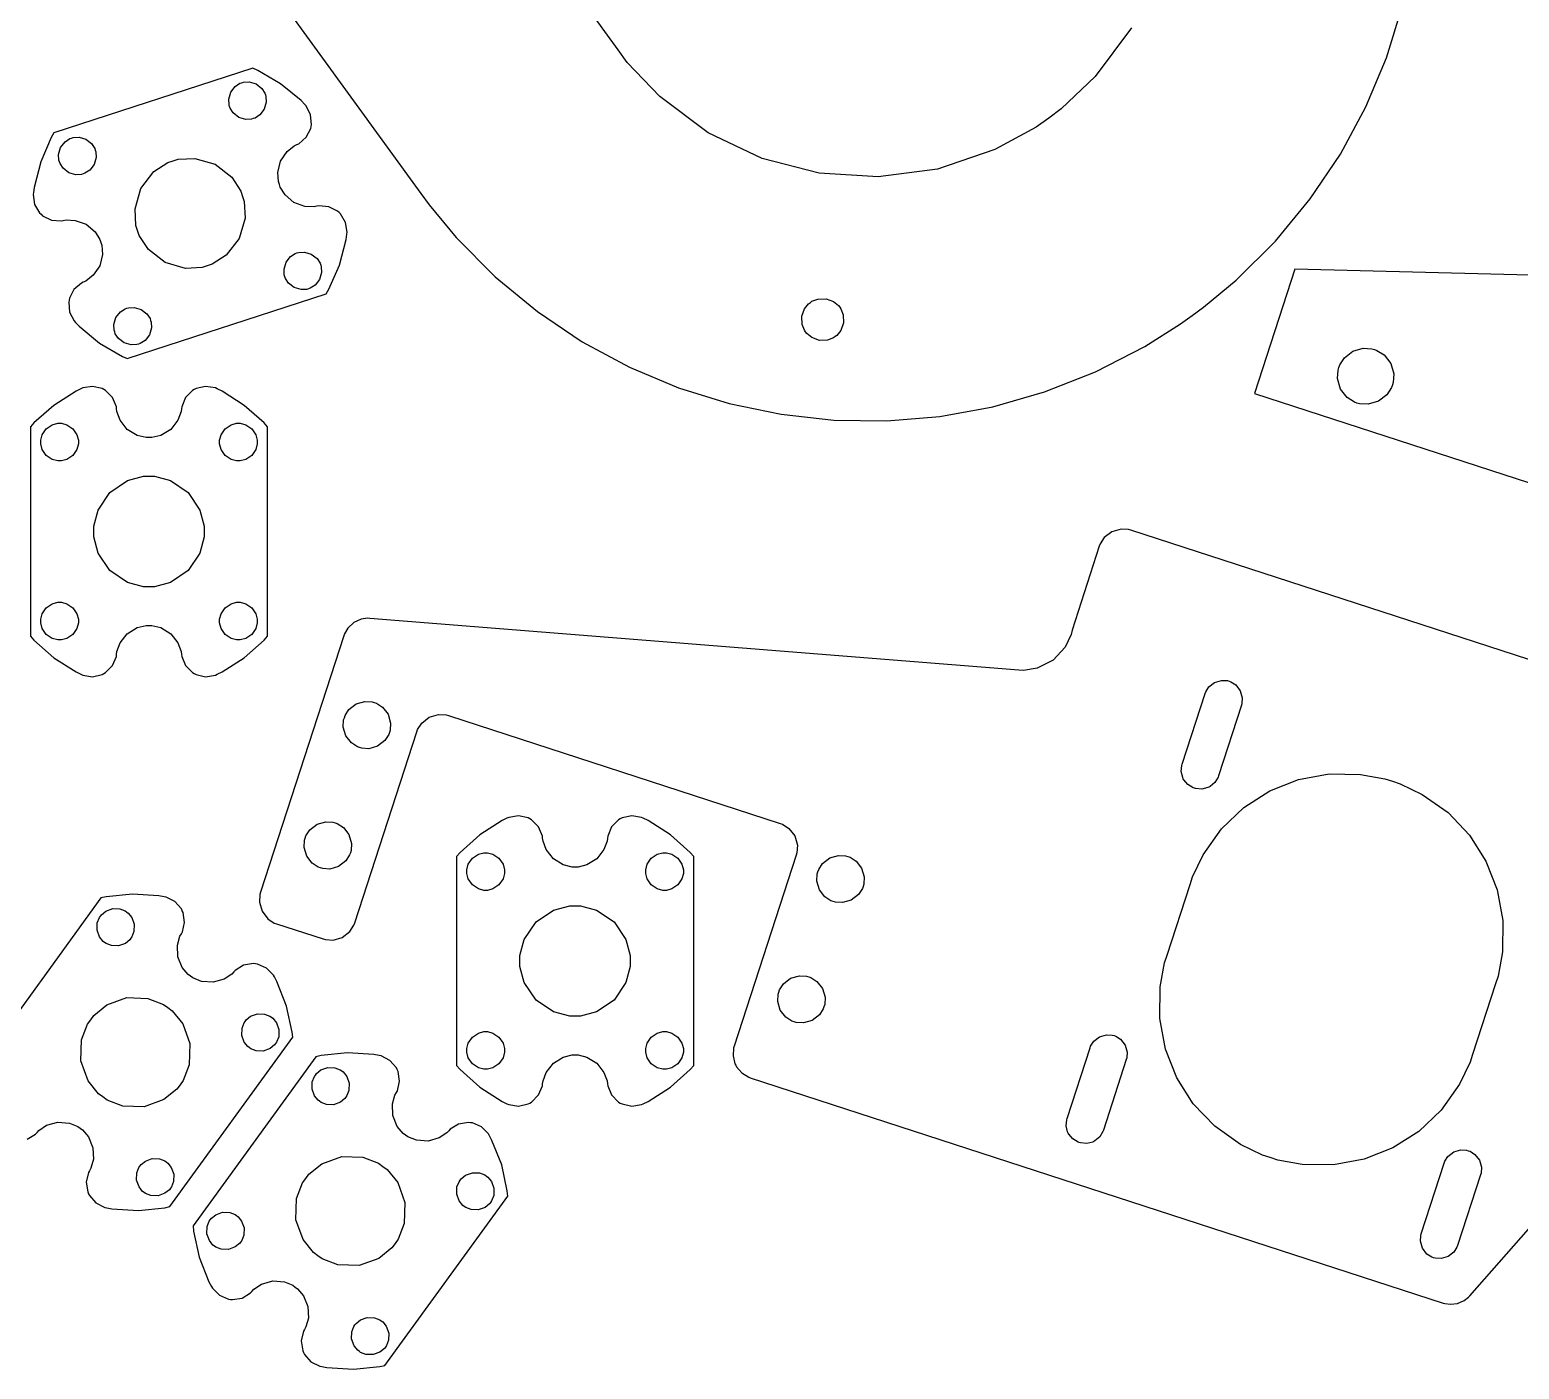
# Model space of a CAD drawing. Extents: x 0 to 47.8, y 0 to 94.9.
# Drawn here: x 11.07 to 18.49, y 0.01 to 6.68 of the extents above; entities that cross this region are included whole.
import ezdxf

# ---------------------------------------------------------------- set-up
doc = ezdxf.new("R2010")
doc.units = 0
doc.layers.get('0').update_dxf_attribs({"linetype": 'CONTINUOUS'})

msp = doc.modelspace()

# ---------------------------------------------------------------- linework, layer by layer
at = {"color": 0}
for points in [[(16.5543, 6.68788), (16.3739, 6.44618), (16.2044, 6.28456), (16.1419, 6.2391), (16.0793, 6.19368), (15.8733, 6.08251), (15.5876, 5.98551), (15.2935, 5.94672), (14.9994, 5.96485), (14.7143, 6.03847), (14.4465, 6.16624), (14.2049, 6.34674), (14.0432, 6.51611), (13.9978, 6.57867), (13.9978, 6.57867), (12.784, 8.24929)], [(11.8011, 7.5351), (13.0149, 5.86447), (13.0562, 5.80767), (13.1916, 5.6454), (13.3858, 5.449), (13.5955, 5.27561), (13.8188, 5.12554), (14.0539, 4.99914), (14.2986, 4.89671), (14.5511, 4.81847), (14.8094, 4.76481), (15.0717, 4.736), (15.3361, 4.73236), (15.6004, 4.75418), (15.8631, 4.80181), (16.1218, 4.87549), (16.3749, 4.97558), (16.6203, 5.10238), (16.7992, 5.21485), (16.8561, 5.25613), (16.9129, 5.29747), (17.0751, 5.43289), (17.2715, 5.62711), (17.445, 5.83686), (17.595, 6.06017), (17.7214, 6.29514), (17.8239, 6.53982), (17.9021, 6.79237)], [(19.3854, 5.43479), (17.3683, 5.48708), (17.1674, 4.86882), (19.3187, 4.16986)], [(19.0596, 3.37261), (16.5518, 4.1875), (16.5401, 4.19129), (16.5024, 4.19319), (16.4564, 4.18001), (16.4186, 4.1505), (16.3979, 4.11882), (16.3942, 4.10726), (16.2586, 3.68983), (16.2586, 3.68983), (16.2542, 3.66786), (16.2243, 3.60508), (16.1639, 3.53999), (16.0847, 3.50006), (16.0161, 3.48876), (15.9938, 3.4905), (12.7602, 3.74815), (12.7498, 3.74903), (12.7182, 3.74442), (12.6808, 3.7276), (12.6509, 3.69954), (12.6346, 3.6721), (12.6313, 3.66222), (12.2166, 2.38553), (12.2128, 2.37397), (12.2108, 2.33626), (12.2241, 2.29021), (12.2536, 2.25244), (12.2852, 2.23182), (12.2968, 2.22803), (12.5282, 2.15283), (12.5397, 2.14908), (12.5775, 2.14719), (12.6235, 2.16037), (12.6613, 2.18989), (12.682, 2.22157), (12.6857, 2.23313), (12.9947, 3.18414), (12.9985, 3.19575), (13.0191, 3.22743), (13.0569, 3.25694), (13.1029, 3.27013), (13.1406, 3.26824), (13.1522, 3.26443), (14.8043, 2.72765), (14.8157, 2.7239), (14.8475, 2.70329), (14.8769, 2.66553), (14.8901, 2.61947), (14.8882, 2.58171), (14.8844, 2.57015), (14.5754, 1.61908), (14.5729, 1.61122), (14.5697, 1.57069), (14.5792, 1.53108), (14.5831, 1.52371), (14.5868, 1.51633), (14.6132, 1.48546), (14.6478, 1.46419), (14.6557, 1.46158), (18.1068, 0.340224), (18.1154, 0.337457), (18.1429, 0.334147), (18.1785, 0.338596), (18.2112, 0.352919), (18.2333, 0.369737), (18.2393, 0.376465), (20.0679, 2.4521)], [(11.0543, 1.15593), (11.0964, 1.18137), (11.1033, 1.1888), (11.1131, 1.19965), (11.151, 1.22477), (11.2068, 1.24078), (11.2647, 1.23627), (11.3068, 1.21924), (11.3187, 1.21056), (11.3306, 1.20199), (11.3597, 1.16716), (11.3819, 1.11355), (11.384, 1.05556), (11.3717, 1.01177), (11.3645, 0.998969), (11.3595, 0.990181), (11.3483, 0.942329), (11.3557, 0.893664), (11.36, 0.884494), (11.3642, 0.875379), (11.3967, 0.838488), (11.4406, 0.816243), (11.4506, 0.814399), (11.4766, 0.809625), (11.6081, 0.801486), (11.7392, 0.814507), (11.765, 0.820258), (12.3773, 1.66297), (12.3748, 1.68935), (12.3466, 1.81803), (12.2983, 1.9406), (12.2857, 1.96386), (12.2809, 1.97276), (12.2462, 2.0076), (12.2011, 2.02718), (12.191, 2.02838), (12.181, 2.02962), (12.1324, 2.0216), (12.0903, 1.99615), (12.0836, 1.98867), (12.0736, 1.97786), (12.0357, 1.95275), (11.98, 1.93668), (11.9222, 1.94125), (11.88, 1.95828), (11.8682, 1.9669), (11.8562, 1.97553), (11.827, 2.01036), (11.8048, 2.06396), (11.8028, 2.12196), (11.8151, 2.16575), (11.8223, 2.1785), (11.8223, 2.1785), (11.8273, 2.18728), (11.8384, 2.23519), (11.8311, 2.28386), (11.8269, 2.29297), (11.8226, 2.30214), (11.79, 2.33903), (11.7462, 2.36128), (11.7362, 2.36307), (11.7102, 2.36789), (11.5787, 2.37603), (11.4476, 2.36301), (11.4218, 2.35721), (10.8095, 1.51449)]]:
    msp.add_lwpolyline(points, dxfattribs=at)
for points in [[(12.3975, 6.1071), (12.4067, 6.11133), (12.4439, 6.1435), (12.4665, 6.18712), (12.4685, 6.19706), (12.4704, 6.20697), (12.4658, 6.25597), (12.4433, 6.29969), (12.4364, 6.30701), (12.4181, 6.32622), (12.3165, 6.4101), (12.2028, 6.47661), (12.1785, 6.48708), (11.1878, 6.16521), (11.1743, 6.14242), (11.1215, 6.02181), (11.0885, 5.89421), (11.0851, 5.86794), (11.0837, 5.85796), (11.0913, 5.80935), (11.1163, 5.76704), (11.1237, 5.7601), (11.1311, 5.75319), (11.1751, 5.73122), (11.2241, 5.72706), (11.2341, 5.72906), (11.2484, 5.73199), (11.2938, 5.73008), (11.3484, 5.71029), (11.3925, 5.67264), (11.4166, 5.63406), (11.4211, 5.62007), (11.4256, 5.60612), (11.4288, 5.56076), (11.4153, 5.50439), (11.3828, 5.45632), (11.3472, 5.428), (11.3338, 5.42193), (11.3246, 5.41775), (11.2874, 5.38558), (11.2648, 5.3419), (11.2629, 5.33197), (11.2609, 5.3221), (11.2656, 5.27311), (11.288, 5.22933), (11.295, 5.222), (11.3132, 5.20285), (11.4148, 5.11897), (11.5285, 5.05246), (11.5528, 5.04194), (12.5435, 5.36382), (12.5569, 5.38661), (12.6098, 5.50726), (12.6427, 5.63488), (12.6463, 5.66108), (12.6476, 5.67111), (12.64, 5.71972), (12.615, 5.76204), (12.6076, 5.76893), (12.6002, 5.77582), (12.5562, 5.79785), (12.5072, 5.80203), (12.4973, 5.79997), (12.4829, 5.79704), (12.4374, 5.79899), (12.3829, 5.81879), (12.3388, 5.85644), (12.3147, 5.89501), (12.3102, 5.90896), (12.3057, 5.92296), (12.3025, 5.96832), (12.316, 6.02468), (12.3485, 6.07275), (12.3841, 6.10101), (12.3975, 6.1071)], [(12.1227, 6.41493), (12.1313, 6.41775), (12.1596, 6.41922), (12.1942, 6.40935), (12.2225, 6.38721), (12.238, 6.36344), (12.2408, 6.35476), (12.2435, 6.34614), (12.245, 6.31782), (12.2351, 6.28326), (12.213, 6.25493), (12.1892, 6.23942), (12.1806, 6.2366), (12.1719, 6.23383), (12.1436, 6.23236), (12.1091, 6.24229), (12.0807, 6.26443), (12.0653, 6.28819), (12.0625, 6.29682), (12.0597, 6.3055), (12.0582, 6.33382), (12.0681, 6.36833), (12.0902, 6.39665), (12.114, 6.41211), (12.1227, 6.41493)], [(11.2754, 6.13965), (11.2841, 6.14247), (11.3124, 6.14393), (11.3469, 6.13406), (11.3752, 6.11193), (11.3907, 6.08817), (11.3936, 6.07949), (11.3963, 6.07086), (11.3978, 6.04254), (11.3879, 6.00797), (11.3658, 5.97965), (11.342, 5.96414), (11.3334, 5.96132), (11.3247, 5.95856), (11.2964, 5.95708), (11.2618, 5.96701), (11.2335, 5.98915), (11.218, 6.01292), (11.2152, 6.02154), (11.2124, 6.03022), (11.2109, 6.05854), (11.2209, 6.09304), (11.243, 6.12136), (11.2668, 6.13688), (11.2754, 6.13965)], [(11.7807, 6.02604), (11.8061, 6.03435), (11.8892, 6.03857), (11.9905, 6.00956), (12.0736, 5.94467), (12.1189, 5.875), (12.1272, 5.8495), (12.1355, 5.82411), (12.1397, 5.74104), (12.1107, 5.63971), (12.0457, 5.55664), (11.9761, 5.51129), (11.9506, 5.50299), (11.9252, 5.49474), (11.8421, 5.4905), (11.7408, 5.51953), (11.6577, 5.58442), (11.6124, 5.65414), (11.6041, 5.67953), (11.5958, 5.70497), (11.5916, 5.78803), (11.6206, 5.88938), (11.6855, 5.97244), (11.7553, 6.01779), (11.7807, 6.02604)], [(12.3979, 5.56771), (12.4066, 5.57053), (12.4349, 5.572), (12.4695, 5.56207), (12.4978, 5.53993), (12.5132, 5.51617), (12.5161, 5.50749), (12.5188, 5.49886), (12.5203, 5.47054), (12.5104, 5.43599), (12.4883, 5.40771), (12.4645, 5.39219), (12.4559, 5.38938), (12.4472, 5.38656), (12.4189, 5.38514), (12.3844, 5.39501), (12.3561, 5.41715), (12.3406, 5.44092), (12.3378, 5.44954), (12.335, 5.45822), (12.3335, 5.48654), (12.3434, 5.52111), (12.3655, 5.54943), (12.3893, 5.56489), (12.3979, 5.56771)], [(11.5507, 5.29243), (11.5593, 5.29525), (11.5877, 5.29671), (11.6222, 5.28678), (11.6505, 5.26465), (11.666, 5.24089), (11.6688, 5.23221), (11.6716, 5.22358), (11.6731, 5.19526), (11.6632, 5.16069), (11.6411, 5.13243), (11.6173, 5.11692), (11.6087, 5.1141), (11.6, 5.11133), (11.5717, 5.10986), (11.5371, 5.11974), (11.5088, 5.14187), (11.4933, 5.16564), (11.4906, 5.17426), (11.4877, 5.18294), (11.4863, 5.21126), (11.4962, 5.24582), (11.5183, 5.27414), (11.542, 5.28965), (11.5507, 5.29243)], [(14.9315, 5.17432), (14.9256, 5.18261), (14.9142, 5.21224), (14.9128, 5.2525), (14.9265, 5.29031), (14.9465, 5.315), (14.9549, 5.32096), (14.9631, 5.32699), (14.9926, 5.33838), (15.0329, 5.33979), (15.0707, 5.32601), (15.0956, 5.30604), (15.1015, 5.29775), (15.1075, 5.2895), (15.1188, 5.25988), (15.1203, 5.21962), (15.1064, 5.18181), (15.0865, 5.15712), (15.0783, 5.1511), (15.07, 5.14513), (15.0404, 5.13379), (15.0001, 5.13238), (14.9624, 5.14611), (14.9375, 5.16607), (14.9315, 5.17432)], [(17.6775, 4.82069), (17.6646, 4.82493), (17.629, 4.84804), (17.596, 4.89031), (17.5812, 4.94189), (17.5833, 4.98415), (17.5876, 4.99707), (17.5918, 5.01004), (17.6149, 5.04551), (17.6572, 5.07856), (17.7088, 5.09337), (17.751, 5.09119), (17.764, 5.08697), (17.7769, 5.08279), (17.8124, 5.05968), (17.8456, 5.01742), (17.8603, 4.96582), (17.8581, 4.9235), (17.8539, 4.91054), (17.8497, 4.89763), (17.8265, 4.86214), (17.7843, 4.8291), (17.7326, 4.81435), (17.6904, 4.81651), (17.6775, 4.82069)], [(11.4998, 4.79243), (11.4986, 4.80246), (11.4795, 4.84782), (11.445, 4.88282), (11.4361, 4.88769), (11.4273, 4.89264), (11.3793, 4.90332), (11.3308, 4.89556), (11.3217, 4.89117), (11.2977, 4.87978), (11.1866, 4.80903), (11.0882, 4.7214), (11.0707, 4.70156), (11.0707, 3.65994), (11.0882, 3.64008), (11.1866, 3.55251), (11.2977, 3.48178), (11.3217, 3.47032), (11.3308, 3.46599), (11.3793, 3.45817), (11.4273, 3.46892), (11.4361, 3.47379), (11.445, 3.47874), (11.4795, 3.51372), (11.4986, 3.55903), (11.4998, 3.56907), (11.5014, 3.58371), (11.5173, 3.62631), (11.553, 3.67204), (11.6024, 3.70236), (11.6465, 3.71332), (11.6612, 3.71332), (11.6759, 3.71332), (11.72, 3.70236), (11.7695, 3.67204), (11.8052, 3.62631), (11.821, 3.58371), (11.8227, 3.56907), (11.8238, 3.55903), (11.8429, 3.51372), (11.8775, 3.47874), (11.8863, 3.47379), (11.8952, 3.46892), (11.9431, 3.45817), (11.9917, 3.46599), (12.0008, 3.47032), (12.0247, 3.48178), (12.1358, 3.55251), (12.2343, 3.64008), (12.2518, 3.65994), (12.2518, 4.70156), (12.2343, 4.7214), (12.1358, 4.80903), (12.0247, 4.87978), (12.0008, 4.89117), (11.9917, 4.89556), (11.9431, 4.90332), (11.8952, 4.89264), (11.8863, 4.88769), (11.8775, 4.88282), (11.8429, 4.84782), (11.8238, 4.80246), (11.8227, 4.79243), (11.821, 4.77783), (11.8052, 4.73525), (11.7695, 4.68951), (11.72, 4.65918), (11.6759, 4.64817), (11.6612, 4.64817), (11.6465, 4.64817), (11.6024, 4.65918), (11.553, 4.68951), (11.5173, 4.73525), (11.5014, 4.77783), (11.4998, 4.79243)], [(11.1221, 4.62614), (11.1221, 4.63531), (11.1294, 4.66265), (11.1495, 4.69249), (11.1793, 4.71257), (11.2067, 4.71989), (11.2158, 4.71989), (11.2249, 4.71989), (11.2523, 4.71257), (11.2821, 4.69249), (11.3022, 4.66265), (11.3096, 4.63531), (11.3096, 4.62614), (11.3096, 4.61703), (11.3022, 4.58968), (11.2821, 4.5599), (11.2523, 4.53976), (11.2249, 4.53239), (11.2158, 4.53239), (11.2067, 4.53239), (11.1793, 4.53976), (11.1495, 4.5599), (11.1294, 4.58968), (11.1221, 4.61703), (11.1221, 4.62614)], [(12.0129, 4.62614), (12.0129, 4.63531), (12.0202, 4.66265), (12.0404, 4.69249), (12.0702, 4.71257), (12.0975, 4.71989), (12.1067, 4.71989), (12.1158, 4.71989), (12.1431, 4.71257), (12.1729, 4.69249), (12.193, 4.66265), (12.2004, 4.63531), (12.2004, 4.62614), (12.2004, 4.61703), (12.193, 4.58968), (12.1729, 4.5599), (12.1431, 4.53976), (12.1158, 4.53239), (12.1067, 4.53239), (12.0975, 4.53239), (12.0702, 4.53976), (12.0404, 4.5599), (12.0202, 4.58968), (12.0129, 4.61703), (12.0129, 4.62614)], [(11.3862, 4.18072), (11.3862, 4.20751), (11.4078, 4.28782), (11.4667, 4.37522), (11.5542, 4.43414), (11.6344, 4.45574), (11.6612, 4.45574), (11.688, 4.45574), (11.7682, 4.43414), (11.8557, 4.37522), (11.9146, 4.28782), (11.9362, 4.20751), (11.9362, 4.18072), (11.9362, 4.15397), (11.9146, 4.07374), (11.8557, 3.98628), (11.7682, 3.92736), (11.688, 3.90571), (11.6612, 3.90571), (11.6344, 3.90571), (11.5542, 3.92736), (11.4667, 3.98628), (11.4078, 4.07374), (11.3862, 4.15397), (11.3862, 4.18072)], [(11.1221, 3.73529), (11.1221, 3.74447), (11.1294, 3.77181), (11.1495, 3.80165), (11.1793, 3.82172), (11.2067, 3.82904), (11.2158, 3.82904), (11.2249, 3.82904), (11.2523, 3.82172), (11.2821, 3.80165), (11.3022, 3.77181), (11.3096, 3.74447), (11.3096, 3.73529), (11.3096, 3.72618), (11.3022, 3.69883), (11.2821, 3.66906), (11.2523, 3.64893), (11.2249, 3.64154), (11.2158, 3.64154), (11.2067, 3.64154), (11.1793, 3.64893), (11.1495, 3.66906), (11.1294, 3.69883), (11.1221, 3.72618), (11.1221, 3.73529)], [(12.0129, 3.73529), (12.0129, 3.74447), (12.0202, 3.77181), (12.0404, 3.80165), (12.0702, 3.82172), (12.0975, 3.82904), (12.1067, 3.82904), (12.1158, 3.82904), (12.1431, 3.82172), (12.1729, 3.80165), (12.193, 3.77181), (12.2004, 3.74447), (12.2004, 3.73529), (12.2004, 3.72618), (12.193, 3.69883), (12.1729, 3.66906), (12.1431, 3.64893), (12.1158, 3.64154), (12.1067, 3.64154), (12.0975, 3.64154), (12.0702, 3.64893), (12.0404, 3.66906), (12.0202, 3.69883), (12.0129, 3.72618), (12.0129, 3.73529)], [(16.9211, 3.37468), (16.9239, 3.38346), (16.9396, 3.40756), (16.9683, 3.42996), (17.0033, 3.44), (17.0321, 3.43853), (17.0408, 3.43565), (17.0496, 3.43283), (17.0736, 3.41715), (17.0961, 3.38846), (17.1061, 3.35346), (17.1047, 3.32476), (17.1018, 3.31597), (16.9875, 2.96403), (16.9856, 2.95806), (16.9693, 2.93175), (16.9458, 2.91162), (16.9403, 2.90875), (16.9346, 2.90593), (16.9046, 2.89876), (16.8738, 2.90115), (16.8678, 2.90306), (16.8618, 2.905), (16.8354, 2.92122), (16.8153, 2.94472), (16.8125, 2.95031), (16.8096, 2.95594), (16.8024, 2.986), (16.8049, 3.01682), (16.8068, 3.02279), (16.9211, 3.37468)], [(12.7097, 3.10519), (12.6988, 3.10878), (12.6688, 3.12825), (12.6409, 3.1639), (12.6285, 3.20742), (12.6303, 3.24311), (12.6339, 3.25401), (12.6374, 3.26497), (12.6569, 3.29486), (12.6926, 3.32275), (12.7361, 3.33524), (12.7717, 3.33344), (12.7827, 3.32986), (12.7936, 3.32633), (12.8236, 3.30686), (12.8515, 3.27115), (12.8639, 3.22765), (12.8621, 3.19194), (12.8586, 3.18099), (12.855, 3.17008), (12.8355, 3.14019), (12.7998, 3.11231), (12.7563, 3.09983), (12.7207, 3.10167), (12.7097, 3.10519)], [(18.2535, 1.57747), (18.241, 1.53917), (18.1882, 1.42919), (18.0975, 1.30078), (17.9853, 1.19434), (17.8558, 1.11193), (17.7131, 1.05561), (17.561, 1.02745), (17.4037, 1.02951), (17.2838, 1.05143), (17.2454, 1.06386), (17.2071, 1.07633), (17.0971, 1.12918), (16.9688, 1.21989), (16.8622, 1.33203), (16.7799, 1.46153), (16.7235, 1.60433), (16.6953, 1.75635), (16.6974, 1.91357), (16.7193, 2.03358), (16.7318, 2.07189), (16.8461, 2.42378), (16.8586, 2.46212), (16.9114, 2.5721), (17.0021, 2.70057), (17.1143, 2.80701), (17.2438, 2.88943), (17.3865, 2.94575), (17.5386, 2.9739), (17.6958, 2.97185), (17.8158, 2.94993), (17.8542, 2.93744), (17.8925, 2.92503), (18.0025, 2.87218), (18.131, 2.78142), (18.2374, 2.66928), (18.3197, 2.53976), (18.3761, 2.39703), (18.4043, 2.24496), (18.4022, 2.08772), (18.3803, 1.96772), (18.3678, 1.92936), (18.2535, 1.57747)], [(13.6217, 2.65457), (13.6206, 2.66465), (13.6015, 2.70996), (13.5669, 2.74501), (13.5581, 2.74989), (13.5493, 2.75483), (13.5013, 2.76551), (13.4528, 2.75771), (13.4436, 2.75331), (13.4197, 2.74192), (13.3085, 2.67122), (13.2101, 2.58361), (13.1927, 2.56375), (13.1927, 1.52208), (13.2101, 1.50222), (13.3085, 1.41465), (13.4197, 1.34397), (13.4436, 1.33252), (13.4528, 1.32818), (13.5013, 1.32037), (13.5493, 1.33105), (13.5581, 1.33594), (13.5669, 1.34087), (13.6015, 1.37592), (13.6206, 1.42122), (13.6217, 1.43126), (13.6234, 1.4459), (13.6392, 1.4885), (13.6749, 1.53418), (13.7244, 1.56451), (13.7685, 1.57547), (13.7832, 1.57547), (13.7978, 1.57547), (13.842, 1.56451), (13.8914, 1.53418), (13.9271, 1.4885), (13.9429, 1.4459), (13.9447, 1.43126), (13.9458, 1.42122), (13.9649, 1.37592), (13.9994, 1.34087), (14.0083, 1.33594), (14.0171, 1.33105), (14.0651, 1.32037), (14.1136, 1.32818), (14.1228, 1.33252), (14.1467, 1.34397), (14.2578, 1.41465), (14.3563, 1.50222), (14.3738, 1.52208), (14.3738, 2.56375), (14.3563, 2.58361), (14.2578, 2.67122), (14.1467, 2.74192), (14.1228, 2.75331), (14.1136, 2.75771), (14.0651, 2.76551), (14.0171, 2.75483), (14.0083, 2.74989), (13.9994, 2.74501), (13.9649, 2.70996), (13.9458, 2.66465), (13.9447, 2.65457), (13.9429, 2.63997), (13.9271, 2.59739), (13.8914, 2.55165), (13.842, 2.52132), (13.7978, 2.51031), (13.7832, 2.51031), (13.7685, 2.51031), (13.7244, 2.52132), (13.6749, 2.55165), (13.6392, 2.59739), (13.6234, 2.63997), (13.6217, 2.65457)], [(12.5151, 2.50608), (12.5041, 2.50965), (12.4742, 2.52914), (12.4463, 2.56483), (12.4339, 2.60835), (12.4357, 2.64399), (12.4392, 2.65489), (12.4428, 2.66585), (12.4622, 2.69581), (12.4979, 2.72368), (12.5414, 2.73617), (12.5771, 2.73432), (12.5881, 2.73074), (12.599, 2.72721), (12.6289, 2.70774), (12.6568, 2.67204), (12.6693, 2.62853), (12.6674, 2.59289), (12.6639, 2.58192), (12.6603, 2.57101), (12.6408, 2.54107), (12.6052, 2.51318), (12.5616, 2.50076), (12.526, 2.50256), (12.5151, 2.50608)], [(13.244, 2.48833), (13.244, 2.4975), (13.2514, 2.52485), (13.2715, 2.55464), (13.3013, 2.57476), (13.3286, 2.58208), (13.3378, 2.58208), (13.3469, 2.58208), (13.3742, 2.57476), (13.404, 2.55464), (13.4242, 2.52485), (13.4315, 2.4975), (13.4315, 2.48833), (13.4315, 2.47922), (13.4242, 2.45188), (13.404, 2.4221), (13.3742, 2.40196), (13.3469, 2.39458), (13.3378, 2.39458), (13.3286, 2.39458), (13.3013, 2.40196), (13.2715, 2.4221), (13.2514, 2.45188), (13.244, 2.47922), (13.244, 2.48833)], [(14.1349, 2.48833), (14.1349, 2.4975), (14.1422, 2.52485), (14.1624, 2.55464), (14.1921, 2.57476), (14.2194, 2.58208), (14.2286, 2.58208), (14.2378, 2.58208), (14.2651, 2.57476), (14.2949, 2.55464), (14.315, 2.52485), (14.3224, 2.4975), (14.3224, 2.48833), (14.3224, 2.47922), (14.315, 2.45188), (14.2949, 2.4221), (14.2651, 2.40196), (14.2378, 2.39458), (14.2286, 2.39458), (14.2194, 2.39458), (14.1921, 2.40196), (14.1624, 2.4221), (14.1422, 2.45188), (14.1349, 2.47922), (14.1349, 2.48833)], [(15.0686, 2.33871), (15.0576, 2.34229), (15.0278, 2.36176), (14.9999, 2.39746), (14.9874, 2.44097), (14.9893, 2.47661), (14.9928, 2.48753), (14.9964, 2.49849), (15.0158, 2.52843), (15.0515, 2.55632), (15.095, 2.56879), (15.1307, 2.56694), (15.1417, 2.56338), (15.1525, 2.55985), (15.1825, 2.54036), (15.2103, 2.50467), (15.2228, 2.46115), (15.221, 2.42551), (15.2175, 2.41456), (15.2139, 2.40365), (15.1944, 2.37369), (15.1588, 2.34581), (15.1153, 2.33339), (15.0796, 2.33518), (15.0686, 2.33871)], [(11.4191, 2.266), (11.4244, 2.27339), (11.4464, 2.29124), (11.4802, 2.3035), (11.5161, 2.30225), (11.5426, 2.2921), (11.55, 2.28674), (11.5573, 2.28142), (11.5751, 2.25933), (11.5874, 2.22558), (11.5862, 2.18967), (11.576, 2.16319), (11.5707, 2.15582), (11.5653, 2.14844), (11.5432, 2.13064), (11.5095, 2.11833), (11.4736, 2.11963), (11.4471, 2.12972), (11.4398, 2.13504), (11.4324, 2.1404), (11.4146, 2.16249), (11.4023, 2.19624), (11.4035, 2.23221), (11.4137, 2.25868), (11.4191, 2.266)], [(13.5082, 2.04292), (13.5082, 2.06972), (13.5298, 2.14996), (13.5887, 2.23742), (13.6762, 2.29633), (13.7564, 2.31793), (13.7832, 2.31793), (13.8099, 2.31793), (13.8901, 2.29633), (13.9776, 2.23742), (14.0365, 2.14996), (14.0582, 2.06972), (14.0582, 2.04292), (14.0582, 2.01617), (14.0365, 1.93593), (13.9776, 1.84847), (13.8901, 1.78956), (13.8099, 1.7679), (13.7832, 1.7679), (13.7564, 1.7679), (13.6762, 1.78956), (13.5887, 1.84847), (13.5298, 1.93593), (13.5082, 2.01617), (13.5082, 2.04292)], [(14.874, 1.73964), (14.8631, 1.74322), (14.8331, 1.76269), (14.8053, 1.79833), (14.7928, 1.84185), (14.7946, 1.87756), (14.7982, 1.88846), (14.8017, 1.89942), (14.8213, 1.92931), (14.8568, 1.95719), (14.9003, 1.96967), (14.936, 1.96789), (14.9469, 1.96431), (14.9579, 1.96078), (14.9878, 1.94129), (15.0157, 1.9056), (15.0282, 1.86208), (15.0264, 1.82644), (15.0228, 1.81549), (15.0193, 1.80458), (14.9997, 1.77463), (14.964, 1.74675), (14.9206, 1.73426), (14.8849, 1.73611), (14.874, 1.73964)], [(11.3709, 1.75038), (11.3866, 1.77203), (11.4513, 1.82433), (11.5503, 1.8604), (11.6557, 1.85667), (11.7334, 1.82693), (11.755, 1.81119), (11.7766, 1.79551), (11.8289, 1.73085), (11.865, 1.63178), (11.8613, 1.52642), (11.8316, 1.44874), (11.8159, 1.42708), (11.8001, 1.40543), (11.7355, 1.35319), (11.6364, 1.31711), (11.531, 1.32086), (11.4533, 1.35059), (11.4318, 1.36627), (11.4101, 1.382), (11.3579, 1.44667), (11.3218, 1.54574), (11.3255, 1.6511), (11.3552, 1.72874), (11.3709, 1.75038)], [(12.1398, 1.74235), (12.1451, 1.74972), (12.1672, 1.76758), (12.2009, 1.77989), (12.2368, 1.77865), (12.2633, 1.7685), (12.2707, 1.76313), (12.278, 1.75782), (12.2958, 1.73574), (12.3081, 1.70199), (12.3069, 1.66601), (12.2967, 1.63954), (12.2914, 1.63217), (12.286, 1.62478), (12.2639, 1.60699), (12.2302, 1.59472), (12.1943, 1.59597), (12.1678, 1.60612), (12.1605, 1.61143), (12.1531, 1.61681), (12.1352, 1.63889), (12.123, 1.67264), (12.1242, 1.70856), (12.1344, 1.73503), (12.1398, 1.74235)], [(13.244, 1.5975), (13.244, 1.60667), (13.2514, 1.634), (13.2715, 1.66379), (13.3013, 1.68392), (13.3286, 1.69125), (13.3378, 1.69125), (13.3469, 1.69125), (13.3742, 1.68392), (13.404, 1.66379), (13.4242, 1.634), (13.4315, 1.60667), (13.4315, 1.5975), (13.4315, 1.58837), (13.4242, 1.56104), (13.404, 1.53125), (13.3742, 1.51113), (13.3469, 1.50375), (13.3378, 1.50375), (13.3286, 1.50375), (13.3013, 1.51113), (13.2715, 1.53125), (13.2514, 1.56104), (13.244, 1.58837), (13.244, 1.5975)], [(14.1349, 1.5975), (14.1349, 1.60667), (14.1422, 1.634), (14.1624, 1.66379), (14.1921, 1.68392), (14.2194, 1.69125), (14.2286, 1.69125), (14.2378, 1.69125), (14.2651, 1.68392), (14.2949, 1.66379), (14.315, 1.634), (14.3224, 1.60667), (14.3224, 1.5975), (14.3224, 1.58837), (14.315, 1.56104), (14.2949, 1.53125), (14.2651, 1.51113), (14.2378, 1.50375), (14.2286, 1.50375), (14.2194, 1.50375), (14.1921, 1.51113), (14.1624, 1.53125), (14.1422, 1.56104), (14.1349, 1.58837), (14.1349, 1.5975)], [(16.3479, 1.61046), (16.3507, 1.61925), (16.3664, 1.64333), (16.3951, 1.66581), (16.4301, 1.67578), (16.4589, 1.67432), (16.4676, 1.67144), (16.4764, 1.66862), (16.5004, 1.65294), (16.5229, 1.62424), (16.5329, 1.58925), (16.5314, 1.56054), (16.5286, 1.55176), (16.4143, 1.19987), (16.4124, 1.1939), (16.3961, 1.16753), (16.3726, 1.14741), (16.3671, 1.14453), (16.3614, 1.14171), (16.3314, 1.13455), (16.3006, 1.13694), (16.2946, 1.13883), (16.2885, 1.14079), (16.2622, 1.15701), (16.2421, 1.1805), (16.2393, 1.18609), (16.2364, 1.19173), (16.2292, 1.22179), (16.2317, 1.2526), (16.2336, 1.25857), (16.3479, 1.61046)], [(12.8931, 1.38775), (12.8981, 1.39654), (12.9093, 1.44444), (12.9019, 1.49306), (12.8977, 1.50222), (12.8934, 1.51139), (12.8608, 1.54829), (12.817, 1.57053), (12.8071, 1.57232), (12.781, 1.57715), (12.6495, 1.58529), (12.5184, 1.57226), (12.4926, 1.56646), (11.8803, 0.723742), (11.8828, 0.697428), (11.9109, 0.568685), (11.9593, 0.446126), (11.9719, 0.422851), (11.9767, 0.414008), (12.0114, 0.379124), (12.0566, 0.359592), (12.0666, 0.358344), (12.0766, 0.35715), (12.1251, 0.365181), (12.1672, 0.390625), (12.174, 0.398058), (12.1839, 0.408908), (12.2218, 0.434028), (12.2776, 0.450032), (12.3354, 0.445529), (12.3776, 0.428494), (12.3895, 0.419814), (12.4013, 0.411187), (12.4306, 0.376411), (12.4528, 0.322808), (12.4548, 0.264811), (12.4425, 0.221029), (12.4353, 0.208225), (12.4303, 0.199436), (12.4191, 0.151585), (12.4265, 0.102919), (12.4308, 0.09375), (12.435, 0.084581), (12.4676, 0.047743), (12.5114, 0.025499), (12.5214, 0.023655), (12.5474, 0.01888), (12.6789, 0.010742), (12.81, 0.023763), (12.8359, 0.029514), (13.4481, 0.872233), (13.4456, 0.8986), (13.4175, 1.02729), (13.3691, 1.14985), (13.3566, 1.17312), (13.3517, 1.18202), (13.317, 1.21685), (13.2719, 1.23644), (13.2619, 1.23763), (13.2518, 1.23888), (13.2033, 1.23085), (13.1612, 1.2054), (13.1544, 1.19792), (13.1445, 1.18712), (13.1066, 1.162), (13.0508, 1.14594), (12.9929, 1.1505), (12.9508, 1.16753), (12.939, 1.17611), (12.927, 1.18479), (12.8978, 1.21962), (12.8757, 1.27322), (12.8736, 1.33122), (12.8858, 1.375), (12.8931, 1.38775)], [(12.4899, 1.47526), (12.4952, 1.48264), (12.5173, 1.50049), (12.551, 1.51275), (12.5869, 1.5115), (12.6134, 1.50136), (12.6208, 1.49599), (12.6281, 1.49067), (12.6459, 1.46858), (12.6583, 1.43485), (12.657, 1.39893), (12.6469, 1.37245), (12.6415, 1.36507), (12.6362, 1.35769), (12.6141, 1.3399), (12.5803, 1.32758), (12.5444, 1.32883), (12.5179, 1.33898), (12.5106, 1.34429), (12.5032, 1.34966), (12.4853, 1.37174), (12.4731, 1.40549), (12.4743, 1.44146), (12.4845, 1.46793), (12.4899, 1.47526)], [(11.6161, 1.02165), (11.6214, 1.02902), (11.6435, 1.04688), (11.6773, 1.05914), (11.7132, 1.05789), (11.7397, 1.0478), (11.7471, 1.04243), (11.7544, 1.03711), (11.7722, 1.01503), (11.7845, 0.981282), (11.7833, 0.945313), (11.7731, 0.918838), (11.7678, 0.911458), (11.7624, 0.904081), (11.7403, 0.886285), (11.7066, 0.874024), (11.6706, 0.875271), (11.6442, 0.885417), (11.6368, 0.890733), (11.6294, 0.896104), (11.6116, 0.918186), (11.5993, 0.951932), (11.6006, 0.987847), (11.6107, 1.01432), (11.6161, 1.02165)], [(12.4417, 0.959636), (12.4575, 0.981282), (12.5221, 1.03358), (12.6212, 1.06966), (12.7266, 1.06592), (12.8042, 1.03619), (12.8258, 1.02045), (12.8474, 1.00478), (12.8997, 0.940104), (12.9358, 0.841037), (12.9321, 0.735678), (12.9024, 0.657986), (12.8867, 0.636339), (12.871, 0.614692), (12.8063, 0.562446), (12.7072, 0.526367), (12.6018, 0.530111), (12.5242, 0.559842), (12.5026, 0.575521), (12.481, 0.591254), (12.4287, 0.655925), (12.3926, 0.754992), (12.3963, 0.860351), (12.426, 0.937989), (12.4417, 0.959636)], [(18.1785, 0.626628), (18.1756, 0.617893), (18.16, 0.593804), (18.1312, 0.571343), (18.0963, 0.561361), (18.0675, 0.562825), (18.0587, 0.565647), (18.05, 0.568522), (18.0258, 0.584201), (18.0035, 0.612847), (17.9935, 0.647894), (17.9949, 0.676594), (17.9978, 0.685331), (18.1121, 1.03722), (18.115, 1.04601), (18.1307, 1.0701), (18.1593, 1.09256), (18.1943, 1.10254), (18.2231, 1.10107), (18.2318, 1.0982), (18.2406, 1.09538), (18.2646, 1.0797), (18.2871, 1.051), (18.2971, 1.016), (18.2957, 0.987304), (18.2928, 0.978515), (18.1785, 0.626628)], [(13.2106, 0.951606), (13.2159, 0.958985), (13.238, 0.976833), (13.2717, 0.989094), (13.3076, 0.987847), (13.3341, 0.977756), (13.3415, 0.972385), (13.3488, 0.967068), (13.3666, 0.944988), (13.379, 0.911242), (13.3777, 0.875271), (13.3676, 0.848796), (13.3622, 0.841417), (13.3569, 0.834039), (13.3348, 0.816243), (13.3011, 0.803982), (13.2651, 0.805231), (13.2386, 0.815375), (13.2313, 0.820692), (13.2239, 0.826064), (13.2061, 0.848144), (13.1938, 0.88189), (13.195, 0.917806), (13.2052, 0.944282), (13.2106, 0.951606)], [(11.9662, 0.754557), (11.9715, 0.761936), (11.9936, 0.779785), (12.0273, 0.792046), (12.0633, 0.790799), (12.0898, 0.780653), (12.0972, 0.775282), (12.1045, 0.769965), (12.1223, 0.747885), (12.1346, 0.714139), (12.1334, 0.678168), (12.1232, 0.651693), (12.1179, 0.644314), (12.1125, 0.636936), (12.0904, 0.61914), (12.0567, 0.606879), (12.0208, 0.608128), (11.9943, 0.618272), (11.987, 0.623589), (11.9796, 0.628961), (11.9617, 0.651042), (11.9495, 0.684787), (11.9507, 0.720757), (11.9608, 0.747233), (11.9662, 0.754557)], [(12.687, 0.230903), (12.6923, 0.238282), (12.7143, 0.256131), (12.7481, 0.268392), (12.784, 0.267144), (12.8105, 0.256999), (12.8179, 0.251628), (12.8252, 0.246311), (12.843, 0.224283), (12.8553, 0.190483), (12.8541, 0.154568), (12.8439, 0.128093), (12.8386, 0.120714), (12.8332, 0.113336), (12.8111, 0.09554), (12.7774, 0.083279), (12.7415, 0.084527), (12.715, 0.094672), (12.7077, 0.099989), (12.7003, 0.10536), (12.6825, 0.127441), (12.6702, 0.161188), (12.6714, 0.197103), (12.6816, 0.223579), (12.687, 0.230903)]]:
    msp.add_lwpolyline(points, close=True, dxfattribs=at)

doc.saveas('drawing.dxf')
